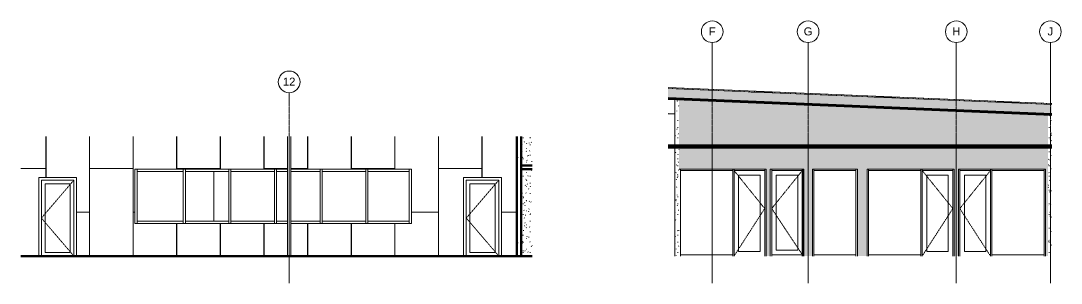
# Model space of a CAD drawing. Header units: inches. Extents: x -1667 to 6650, y -30 to 273.
# Drawn here: x -1667 to -516, y -30 to 260 of the extents above; entities that cross this region are included whole.
import ezdxf

# ---------------------------------------------------------------- set-up
doc = ezdxf.new("R2010")
doc.units = ezdxf.units.IN
doc.header["$MEASUREMENT"] = 0
for name, pattern in [('Dash 1_16_', [0.12499999999999999, 0.06249999999999999, -0.06249999999999999]), ('Grid Line 1_2_', [0.8749999999999999, 0.4999999999999999, -0.125, 0.125, -0.125]), ('Hidden 1_8_', [0.1875, 0.125, -0.06249999999999999])]:
    doc.linetypes.add(name, pattern=pattern)
for name, color, linetype, lineweight in [('A-CLNG', 13, 'Continuous', 18), ('A-CLNG-PATT', 13, 'Continuous', 60), ('A-DOOR', 31, 'Continuous', 18), ('A-DOOR-FRAM', 31, 'Continuous', 9), ('A-DOOR-GLAZ', 31, 'Continuous', 9), ('A-GLAZ-CURT', 52, 'Continuous', 9), ('A-GLAZ-CWMG', 51, 'Continuous', 9), ('A-ROOF', 132, 'Continuous', 18), ('A-ROOF-PATT', 132, 'Continuous', 60), ('A-WALL', 113, 'Continuous', 18), ('A-WALL-PATT', 111, 'Continuous', 18), ('C-TOPO', 7, 'Continuous', 9), ('I-WALL', 2, 'Continuous', 18), ('L-SITE-WALL', 31, 'Continuous', 18), ('S-BEAM', 12, 'Continuous', 9), ('S-COLS', 52, 'Continuous', 9), ('S-GRID', 1, 'Continuous', 9), ('S-GRID-IDEN', 1, 'Continuous', 9)]:
    doc.layers.add(name, color=color, linetype=linetype, lineweight=lineweight)
doc.styles.add('Arial', font='arial.ttf', dxfattribs={"height": 8.85179640718562})
pattern_1 = [(0, (-2.028, 0), (15.36, 3.84), [0.634, -10.886, 0.634, -10.886, -61.44]), (0, (-2.028, 0), (15.36, 3.84), [-23.04, 0.634, -22.406, 0.634, -10.886, -26.88]), (0, (-2.028, 0), (15.36, 3.84), [-57.6, 0.634, -7.046, 0.634, -18.566]), (120, (3.732, 1.92), (-11.00553755053224, 11.38215020212898), [0.6339999999999999, -10.886, 0.6339999999999999, -10.886, -61.43999999999999]), (120, (3.732, 1.92), (-11.00553755053224, 11.38215020212898), [-23.04, 0.6339999999999999, -22.406, 0.6339999999999999, -10.886, -26.88]), (120, (3.732, 1.92), (-11.00553755053224, 11.38215020212898), [-57.59999999999999, 0.6339999999999999, -7.045999999999999, 0.6339999999999999, -18.566]), (240, (5.652, 9.6), (-4.354462449467752, -15.22215020212898), [0.634, -10.886, 0.634, -10.886, -61.44]), (240, (5.652, 9.6), (-4.354462449467752, -15.22215020212898), [-23.04, 0.634, -22.406, 0.634, -10.886, -26.88]), (240, (5.652, 9.6), (-4.354462449467752, -15.22215020212898), [-57.6, 0.634, -7.046, 0.634, -18.566])]
pattern_2 = [(0, (0, 0), (15.36, 3.84), [0.634, -10.886, 0.634, -10.886, -61.44]), (0, (0, 0), (15.36, 3.84), [-23.04, 0.634, -22.406, 0.634, -10.886, -26.88]), (0, (0, 0), (15.36, 3.84), [-57.6, 0.634, -7.046, 0.634, -18.566]), (120, (5.76, 1.92), (-11.00553755053224, 11.38215020212898), [0.6339999999999999, -10.886, 0.6339999999999999, -10.886, -61.43999999999999]), (120, (5.76, 1.92), (-11.00553755053224, 11.38215020212898), [-23.04, 0.6339999999999999, -22.406, 0.6339999999999999, -10.886, -26.88]), (120, (5.76, 1.92), (-11.00553755053224, 11.38215020212898), [-57.59999999999999, 0.6339999999999999, -7.045999999999999, 0.6339999999999999, -18.566]), (240, (7.68, 9.6), (-4.354462449467752, -15.22215020212898), [0.634, -10.886, 0.634, -10.886, -61.44]), (240, (7.68, 9.6), (-4.354462449467752, -15.22215020212898), [-23.04, 0.634, -22.406, 0.634, -10.886, -26.88]), (240, (7.68, 9.6), (-4.354462449467752, -15.22215020212898), [-57.6, 0.634, -7.046, 0.634, -18.566])]

# ---------------------------------------------------------------- blocks, each defined once
blk = doc.blocks.new('Single-Glass 1 - 36_ x 84_-598703-Sales Office - South Elevation')
at = {"layer": 'A-DOOR', "color": 7, "linetype": 'Dash 1_16_', "lineweight": 9}
for p, q in [((-1608.402708145771, 83.99999999999997), (-1644.402708145771, 41.99999999999999)), ((-1608.402708145771, -9.086413254584986e-16), (-1644.402708145771, 41.99999999999998))]:
    blk.add_line(p, q, dxfattribs=at)
at = {"layer": 'A-DOOR', "color": 7, "lineweight": 9}
for p, q in [((-1640.402708145771, 3.999999999999996), (-1640.402708145771, 79.99999999999997)), ((-1640.402708145771, 79.99999999999997), (-1612.402708145771, 79.99999999999997)), ((-1612.402708145771, 79.99999999999997), (-1612.402708145771, 3.999999999999996)), ((-1612.402708145771, 3.999999999999996), (-1640.402708145771, 3.999999999999996))]:
    blk.add_line(p, q, dxfattribs=at)
at = {"layer": 'A-DOOR-FRAM', "color": 7}
for p, q in [((-1605.402708145771, 86.99999999999996), (-1647.402708145771, 86.99999999999996)), ((-1647.402708145771, 86.99999999999996), (-1647.402708145771, 0)), ((-1644.402708145771, 83.99999999999997), (-1608.402708145771, 83.99999999999997)), ((-1644.402708145771, 0), (-1644.402708145771, 83.99999999999997)), ((-1608.402708145771, 83.99999999999997), (-1608.402708145771, 0)), ((-1605.402708145771, 0), (-1605.402708145771, 86.99999999999996))]:
    blk.add_line(p, q, dxfattribs=at)
at = {"layer": 'A-DOOR-GLAZ', "color": 7}
for p, q in [((-1640.402708145771, 79.99999999999997), (-1612.402708145771, 79.99999999999997)), ((-1640.402708145771, 79.99999999999997), (-1640.402708145771, 4.000000000000081)), ((-1612.402708145771, 79.99999999999997), (-1612.402708145771, 4.000000000000102)), ((-1640.402708145771, 4.000000000000081), (-1612.402708145771, 4.000000000000081))]:
    blk.add_line(p, q, dxfattribs=at)
blk = doc.blocks.new('Rectangular Mullion - 2_5_ x 5_ rectangular-551377-Sales Office - South Elevation')
at = {"layer": 'A-GLAZ-CWMG', "color": 7}
for p, q in [((-1538.436656818787, 93.49999999999999), (-1538.436656818787, 95.99999999999999)), ((-1487.652708145771, 93.49999999999999), (-1538.436656818787, 93.49999999999999)), ((-1487.652708145771, 95.99999999999999), (-1487.652708145771, 93.49999999999999))]:
    blk.add_line(p, q, dxfattribs=at)
blk = doc.blocks.new('Rectangular Mullion - 2_5_ x 5_ rectangular-552695-Sales Office - South Elevation')
at = {"layer": 'A-GLAZ-CWMG', "color": 7}
for p, q in [((-1283.152708145771, 35.99999999999999), (-1283.152708145771, 38.49999999999999)), ((-1283.152708145771, 38.49999999999999), (-1237.436656818787, 38.49999999999999)), ((-1237.436656818787, 38.49999999999999), (-1237.436656818787, 35.99999999999999))]:
    blk.add_line(p, q, dxfattribs=at)
blk = doc.blocks.new('Rectangular Mullion - 2_5_ x 5_ rectangular-552638-Sales Office - South Elevation')
at = {"layer": 'A-GLAZ-CWMG', "color": 7}
blk.add_line((-1538.436656818787, 95.99999999999999), (-1538.436656818787, 35.99999999999999), dxfattribs=at)
blk = doc.blocks.new('Rectangular Mullion - 2_5_ x 5_ rectangular-552639-Sales Office - South Elevation')
at = {"layer": 'A-GLAZ-CWMG', "color": 7}
blk.add_line((-1237.436656818787, 35.99999999999999), (-1237.436656818787, 95.99999999999999), dxfattribs=at)
blk = doc.blocks.new('System Panel - Glazed-552890-Sales Office - South Elevation')
at = {"layer": 'A-GLAZ-CURT', "color": 7}
blk.add_line((-1453.508085390216, 93.5), (-1453.508085390216, 38.49999999999999), dxfattribs=at)
blk = doc.blocks.new('System Panel - Glazed-552643-Sales Office - South Elevation')
at = {"layer": 'A-GLAZ-CURT', "color": 7}
blk.add_line((-1453.508085390216, 38.49999999999999), (-1453.508085390216, 93.49999999999999), dxfattribs=at)
blk = doc.blocks.new('Rectangular Mullion - 2_5_ x 5_ rectangular-552885-Sales Office - South Elevation')
at = {"layer": 'A-GLAZ-CWMG', "color": 7}
for p, q in [((-1333.652708145771, 93.49999999999999), (-1333.652708145771, 95.99999999999999)), ((-1285.652708145771, 93.49999999999999), (-1333.652708145771, 93.49999999999999)), ((-1285.652708145771, 95.99999999999999), (-1285.652708145771, 93.49999999999999))]:
    blk.add_line(p, q, dxfattribs=at)
blk = doc.blocks.new('Rectangular Mullion - 2_5_ x 5_ rectangular-V1-Sales Office - South Elevation')
at = {"layer": 'A-GLAZ-CWMG', "color": 7}
for p, q in [((-1384.152708145771, 93.49999999999999), (-1384.152708145771, 95.99999999999999)), ((-1372.311656818784, 93.49999999999999), (-1384.152708145771, 93.49999999999999)), ((-1336.152708145771, 93.49999999999999), (-1368.311656818784, 93.49999999999999)), ((-1336.152708145771, 95.99999999999999), (-1336.152708145771, 93.49999999999999))]:
    blk.add_line(p, q, dxfattribs=at)
blk = doc.blocks.new('Rectangular Mullion - 2_5_ x 5_ rectangular-552886-Sales Office - South Elevation')
at = {"layer": 'A-GLAZ-CWMG', "color": 7}
for p, q in [((-1437.152708145771, 93.49999999999999), (-1453.508085390216, 93.49999999999999)), ((-1437.152708145771, 95.99999999999999), (-1437.152708145771, 93.49999999999999))]:
    blk.add_line(p, q, dxfattribs=at)
blk = doc.blocks.new('Rectangular Mullion - 2_5_ x 5_ rectangular-552003-Sales Office - South Elevation')
at = {"layer": 'A-GLAZ-CWMG', "color": 7}
for p, q in [((-1485.152708145771, 93.49999999999999), (-1485.152708145771, 95.99999999999999)), ((-1453.508085390216, 93.49999999999999), (-1485.152708145771, 93.49999999999999))]:
    blk.add_line(p, q, dxfattribs=at)
blk = doc.blocks.new('Rectangular Mullion - 2_5_ x 5_ rectangular-552887-Sales Office - South Elevation')
at = {"layer": 'A-GLAZ-CWMG', "color": 7}
for p, q in [((-1384.152708145771, 35.99999999999999), (-1384.152708145771, 38.49999999999999)), ((-1384.152708145771, 38.49999999999999), (-1372.311656818784, 38.49999999999999)), ((-1368.311656818784, 38.49999999999999), (-1336.152708145771, 38.49999999999999)), ((-1336.152708145771, 38.49999999999999), (-1336.152708145771, 35.99999999999999))]:
    blk.add_line(p, q, dxfattribs=at)
blk = doc.blocks.new('Rectangular Mullion - 2_5_ x 5_ rectangular-V2-Sales Office - South Elevation')
at = {"layer": 'A-GLAZ-CWMG', "color": 7}
for p, q in [((-1434.652708145771, 35.99999999999999), (-1434.652708145771, 38.49999999999999)), ((-1434.652708145771, 38.49999999999999), (-1386.652708145771, 38.49999999999999)), ((-1386.652708145771, 38.49999999999999), (-1386.652708145771, 35.99999999999999))]:
    blk.add_line(p, q, dxfattribs=at)
blk = doc.blocks.new('Rectangular Mullion - 2_5_ x 5_ rectangular-552888-Sales Office - South Elevation')
at = {"layer": 'A-GLAZ-CWMG', "color": 7}
for p, q in [((-1453.508085390216, 38.49999999999999), (-1437.152708145771, 38.49999999999999)), ((-1437.152708145771, 38.49999999999999), (-1437.152708145771, 35.99999999999999))]:
    blk.add_line(p, q, dxfattribs=at)
blk = doc.blocks.new('Rectangular Mullion - 2_5_ x 5_ rectangular-551479-Sales Office - South Elevation')
at = {"layer": 'A-GLAZ-CWMG', "color": 7}
for p, q in [((-1485.152708145771, 35.99999999999999), (-1485.152708145771, 38.49999999999999)), ((-1485.152708145771, 38.49999999999999), (-1453.508085390216, 38.49999999999999))]:
    blk.add_line(p, q, dxfattribs=at)
blk = doc.blocks.new('Rectangular Mullion - 2_5_ x 5_ rectangular-551380-Sales Office - South Elevation')
at = {"layer": 'A-GLAZ-CWMG', "color": 7}
for p, q in [((-1538.436656818787, 35.99999999999999), (-1538.436656818787, 38.49999999999999)), ((-1538.436656818787, 38.49999999999999), (-1487.652708145771, 38.49999999999999)), ((-1487.652708145771, 38.49999999999999), (-1487.652708145771, 35.99999999999999))]:
    blk.add_line(p, q, dxfattribs=at)
blk = doc.blocks.new('Rectangular Mullion - 2_5_ x 5_ rectangular-552636-Sales Office - South Elevation')
at = {"layer": 'A-GLAZ-CWMG', "color": 7}
for p, q in [((-1336.152708145771, 95.99999999999999), (-1336.152708145771, 35.99999999999999)), ((-1333.652708145771, 95.99999999999999), (-1333.652708145771, 35.99999999999999))]:
    blk.add_line(p, q, dxfattribs=at)
blk = doc.blocks.new('Rectangular Mullion - 2_5_ x 5_ rectangular-552698-Sales Office - South Elevation')
at = {"layer": 'A-GLAZ-CWMG', "color": 7}
for p, q in [((-1283.152708145771, 93.49999999999999), (-1283.152708145771, 95.99999999999999)), ((-1237.436656818787, 93.49999999999999), (-1283.152708145771, 93.49999999999999)), ((-1237.436656818787, 95.99999999999999), (-1237.436656818787, 93.49999999999999))]:
    blk.add_line(p, q, dxfattribs=at)
blk = doc.blocks.new('W-Wide Flange-Column - W10X15-649685-Sales Office - South Elevation')
at = {"layer": 'S-COLS', "color": 7, "linetype": 'Hidden 1_8_'}
for p, q in [((-1370.467906818784, 132.1705697128815), (-1370.467906818784, -2.1316282072803e-14)), ((-1370.155406818784, -1.998401444325281e-14), (-1370.155406818784, 132.1705697128815))]:
    blk.add_line(p, q, dxfattribs=at)
blk = doc.blocks.new('Grid - Grid Head - Circle-50561-Sales Office - South Elevation')
at = {"layer": 'S-GRID-IDEN', "color": 7}
blk.add_circle((-1370.311656818783, 192.5041396597001), 12, dxfattribs=at)
blk = doc.blocks.new('Open Source Metal Building_Exterior_rvt-1-Sales Office - South Elevation')
at = {"layer": 'A-WALL-PATT', "lineweight": 9}
h = blk.add_hatch(dxfattribs=at)
h.set_pattern_fill('FP_3', style=0, pattern_type=2)
h.set_pattern_definition([(0, (2268.813, 0.25), (-193, 193), [48, -145]), (90, (2268.813, 0.25), (-193, 1.181784161177196e-14), [96.25, -96.75]), (180, (2316.813, 96.5), (-193, 193), [48, -145]), (90, (2316.813, 0.25), (-193, 1.181784161177196e-14), [96.25, -96.75]), (180, (2316.813, 96.75), (-193, 193), [48, -145]), (90, (2316.813, 96.75), (-193, 1.181784161177196e-14), [96.25, -96.75]), (0, (2268.813, 193), (-193, 193), [48, -145]), (90, (2268.813, 96.75), (-193, 1.181784161177196e-14), [96.25, -96.75]), (0, (2317.063, 48.25), (-193, 193), [48, -145]), (90, (2317.063, 0), (-193, 1.181784161177196e-14), [48.25, -144.75]), (90, (2365.063, 0), (-193, 1.181784161177196e-14), [48.25, -144.75]), (0, (2317.063, 144.75), (-193, 193), [48, -145]), (90, (2317.063, 48.5), (-193, 1.181784161177196e-14), [96.25, -96.75]), (180, (2365.063, 48.5), (-193, 193), [48, -145]), (90, (2365.063, 48.5), (-193, 1.181784161177196e-14), [96.25, -96.75]), (90, (2317.063, 145), (-193, 1.181784161177196e-14), [48, -145]), (180, (2365.063, 145), (-193, 193), [48, -145]), (90, (2365.063, 145), (-193, 1.181784161177196e-14), [48, -145]), (0, (2365.313, 0.25), (-193, 193), [48, -145]), (90, (2365.313, 0.25), (-193, 1.181784161177196e-14), [96.25, -96.75]), (180, (2413.313, 96.5), (-193, 193), [48, -145]), (90, (2413.313, 0.25), (-193, 1.181784161177196e-14), [96.25, -96.75]), (180, (2413.313, 96.75), (-193, 193), [48, -145]), (90, (2413.313, 96.75), (-193, 1.181784161177196e-14), [96.25, -96.75]), (180, (2413.313, 193), (-193, 193), [48, -145]), (90, (2365.313, 96.75), (-193, 1.181784161177196e-14), [96.25, -96.75]), (0, (2413.563, 48.25), (-193, 193), [48, -145]), (90, (2413.563, 0), (-193, 1.181784161177196e-14), [48.25, -144.75]), (90, (2461.563, 0), (-193, 1.181784161177196e-14), [48.25, -144.75]), (0, (2413.563, 144.75), (-193, 193), [48, -145]), (90, (2413.563, 48.5), (-193, 1.181784161177196e-14), [96.25, -96.75]), (180, (2461.563, 48.5), (-193, 193), [48, -145]), (90, (2461.563, 48.5), (-193, 1.181784161177196e-14), [96.25, -96.75]), (90, (2413.563, 145), (-193, 1.181784161177196e-14), [48, -145]), (180, (2461.563, 145), (-193, 193), [48, -145]), (90, (2461.563, 145), (-193, 1.181784161177196e-14), [48, -145])])
h.paths.add_polyline_path([(-1368.311656818785, 0), (-1177.402708145772, 0), (-1177.402708145772, 87.00000000000007), (-1135.402708145772, 87.00000000000007), (-1135.402708145772, 0), (-1118.359509573648, 0), (-1118.359509573648, 132.1705697128816), (-1368.311656818785, 132.1705697128816), (-1368.311656818785, 96.00000000000007), (-1234.936656818788, 96.00000000000007), (-1234.936656818788, 36.00000000000008), (-1368.311656818785, 36.00000000000008), (-1368.311656818785, 19.04522671774651)], flags=0)
h.paths.add_polyline_path([(-1667.164607373082, 0), (-1647.402708145772, 0), (-1647.402708145772, 87.00000000000007), (-1605.402708145773, 87.00000000000007), (-1605.402708145773, 0), (-1372.311656818785, 0), (-1372.311656818785, 36.00000000000008), (-1540.936656818788, 36.00000000000008), (-1540.936656818788, 96.00000000000007), (-1372.311656818785, 96.00000000000007), (-1372.311656818785, 132.1705697128816), (-1667.164607373082, 132.1705697128816), (-1667.164607373082, 83.291631366862)], flags=0)
at = {"layer": 'C-TOPO', "color": 10, "lineweight": 80}
for p, q in [((-1667.16460737308, 0), (-1118.359509573646, 0)), ((-1113.609509573647, 0), (-1101.50060737308, 0))]:
    blk.add_line(p, q, dxfattribs=at)
at = {"layer": 'C-TOPO'}
for p, q in [((-1667.164607373082, 0), (-1118.359509573648, 0)), ((-1113.609509573648, 0), (-1101.500607373081, 0))]:
    blk.add_line(p, q, dxfattribs=at)
at = {"layer": 'L-SITE-WALL', "color": 250}
for p, q in [((-1540.936656818787, 35.99999999999999), (-1540.936656818787, 95.99999999999999)), ((-1540.936656818787, 95.99999999999999), (-1372.311656818784, 95.99999999999999)), ((-1368.311656818784, 95.99999999999999), (-1234.936656818787, 95.99999999999999)), ((-1234.936656818787, 95.99999999999999), (-1234.936656818787, 35.99999999999999)), ((-1372.311656818784, 35.99999999999999), (-1540.936656818787, 35.99999999999999)), ((-1234.936656818787, 35.99999999999999), (-1368.311656818784, 35.99999999999999))]:
    blk.add_line(p, q, dxfattribs=at)
at = {"layer": 'S-COLS', "color": 7}
for p, q in [((-1372.311656818784, 132.1705697128815), (-1372.311656818784, -2.1316282072803e-14)), ((-1368.311656818784, 132.1705697128815), (-1368.311656818784, -2.1316282072803e-14))]:
    blk.add_line(p, q, dxfattribs=at)
at = {"lineweight": 9}
for name, p in [('W-Wide Flange-Column - W10X15-649685-Sales Office - South Elevation', (0, 0)), ('Rectangular Mullion - 2_5_ x 5_ rectangular-551377-Sales Office - South Elevation', (0, 0)), ('Rectangular Mullion - 2_5_ x 5_ rectangular-552638-Sales Office - South Elevation', (0, 0)), ('Rectangular Mullion - 2_5_ x 5_ rectangular-552636-Sales Office - South Elevation', (-151.5, 0)), ('Rectangular Mullion - 2_5_ x 5_ rectangular-552003-Sales Office - South Elevation', (0, 0)), ('Rectangular Mullion - 2_5_ x 5_ rectangular-552886-Sales Office - South Elevation', (0, 0)), ('System Panel - Glazed-552890-Sales Office - South Elevation', (0, 0)), ('System Panel - Glazed-552643-Sales Office - South Elevation', (0, 0)), ('Rectangular Mullion - 2_5_ x 5_ rectangular-552636-Sales Office - South Elevation', (-101.0000000000001, 0)), ('Rectangular Mullion - 2_5_ x 5_ rectangular-552885-Sales Office - South Elevation', (-101, 0)), ('Rectangular Mullion - 2_5_ x 5_ rectangular-552636-Sales Office - South Elevation', (-50.50000000000018, 0)), ('Rectangular Mullion - 2_5_ x 5_ rectangular-V1-Sales Office - South Elevation', (0, 0)), ('Rectangular Mullion - 2_5_ x 5_ rectangular-552636-Sales Office - South Elevation', (0, 0)), ('Rectangular Mullion - 2_5_ x 5_ rectangular-552885-Sales Office - South Elevation', (0, 0)), ('Rectangular Mullion - 2_5_ x 5_ rectangular-552636-Sales Office - South Elevation', (50.49999999999986, 0)), ('Rectangular Mullion - 2_5_ x 5_ rectangular-552698-Sales Office - South Elevation', (0, 0)), ('Rectangular Mullion - 2_5_ x 5_ rectangular-552639-Sales Office - South Elevation', (0, 0)), ('Single-Glass 1 - 36_ x 84_-598703-Sales Office - South Elevation', (0, 0)), ('Single-Glass 1 - 36_ x 84_-598703-Sales Office - South Elevation', (470.0000000000004, 0)), ('Rectangular Mullion - 2_5_ x 5_ rectangular-551380-Sales Office - South Elevation', (0, 0)), ('Rectangular Mullion - 2_5_ x 5_ rectangular-551479-Sales Office - South Elevation', (0, 0)), ('Rectangular Mullion - 2_5_ x 5_ rectangular-552888-Sales Office - South Elevation', (0, 0)), ('Rectangular Mullion - 2_5_ x 5_ rectangular-V2-Sales Office - South Elevation', (0, 0)), ('Rectangular Mullion - 2_5_ x 5_ rectangular-552887-Sales Office - South Elevation', (0, 0)), ('Rectangular Mullion - 2_5_ x 5_ rectangular-V2-Sales Office - South Elevation', (101, 0)), ('Rectangular Mullion - 2_5_ x 5_ rectangular-552695-Sales Office - South Elevation', (0, 0))]:
    blk.add_blockref(name, p, dxfattribs=at)
at = {"layer": 'S-GRID-IDEN', "insert": (-1370.3139636443, 197.2225738871665), "char_height": 8.85179640718562, "width": 16.41599999999999, "attachment_point": 2, "line_spacing_factor": 0.9385317878468564, "style": 'Arial', "bg_fill": 3, "box_fill_scale": 1.25, "bg_fill_color": 0, "bg_fill_transparency": 0}
blk.add_mtext('12', dxfattribs=at)
at = {"layer": 'S-GRID', "linetype": 'Grid Line 1_2_'}
blk.add_line((-1370.311656818784, -30), (-1370.311656818784, 180.5041396597003), dxfattribs=at)
at = {"color": 130, "lineweight": 5}
blk.add_blockref('Grid - Grid Head - Circle-50561-Sales Office - South Elevation', (0, 0), dxfattribs=at)
blk = doc.blocks.new('W-Wide Flange - W18X50-651168-SALES OFFICE - EAST ELEVATION')
at = {"layer": 'S-BEAM', "color": 7}
for p, q in [((855.6227074295521, 157.6902939206269), (862.9609006297112, 157.3845358706203)), ((855.6227074295522, 157.1197993435273), (862.9609006297112, 156.8140412935207))]:
    blk.add_line(p, q, dxfattribs=at)
blk = doc.blocks.new('Grid - Grid Head - Circle-50561-SALES OFFICE - EAST ELEVATION')
at = {"layer": 'S-GRID-IDEN', "color": 7}
blk.add_circle((1010.460900629713, 248.0212629904712), 12, dxfattribs=at)
blk = doc.blocks.new('Open Source Metal Building_Exterior_rvt-2-SALES OFFICE - EAST ELEVATION')
at = {"layer": 'A-ROOF-PATT', "lineweight": 9}
h = blk.add_hatch(dxfattribs=at)
h.set_pattern_fill('FP_5', style=0, pattern_type=2)
h.set_pattern_definition([(0, (0, 0), (0, 5.666), []), (90, (0, 0), (-5.666, 3.469424381984452e-16), [])])
h.paths.add_polyline_path([(1279.942894929554, 167.4640865464443), (1279.942894929554, 168.4649542255664), (855.6227074295531, 186.1449620380664), (855.6227074295531, 185.1440943589444), (1226.911551179553, 169.673725869361)], flags=0)
h = blk.add_hatch(dxfattribs=at)
h.set_pattern_fill('FP_6', color=8, style=0, pattern_type=2)
h.set_pattern_definition([(161.57, (0.24, 0.24), (-1.920451243170269, 0.0001503521435954891), [0, -13.661, 1.517, 0]), (18.43, (-0.24, 0.24), (-1.920451243170269, -0.0001503521435952671), [0, -13.661, 1.517, 0]), (108.43, (0.24, 0.24), (0.9599690737280706, -4.800736649461796), [4.552999999999999, -10.625]), (71.57, (-0.24, 0.24), (0.9599690737280713, 4.800736649461796), [4.553, -10.625])])
h.paths.add_polyline_path([(1279.942894929554, 157.4554097552242), (1279.942894929554, 167.4640865464443), (855.6227074295531, 185.1440943589444), (855.6227074295531, 175.1354175677241), (1226.911551179553, 159.6650490781408)], flags=0)
at = {"layer": 'A-ROOF', "color": 250}
for p, q in [((855.6215390022523, 185.144143043415), (1279.943780200063, 167.4640496601729)), ((855.6220063722959, 186.1449912487852), (1279.943426092523, 168.4649320937758)), ((855.6227074295522, 175.1354175677239), (1279.942894929552, 157.4554097552239))]:
    blk.add_line(p, q, dxfattribs=at)
at = {"layer": 'A-ROOF', "color": 50, "lineweight": 60}
blk.add_line((855.6227074295522, 173.6341160490409), (1279.942894929552, 155.9541082365409), dxfattribs=at)
at = {"lineweight": 9}
blk.add_blockref('W-Wide Flange - W18X50-651168-SALES OFFICE - EAST ELEVATION', (0, 0), dxfattribs=at)
at = {"layer": 'S-GRID-IDEN', "char_height": 8.85179640718562, "attachment_point": 2, "line_spacing_factor": 0.9385317878468564, "style": 'Arial', "bg_fill": 3, "box_fill_scale": 1.25, "bg_fill_color": 0, "bg_fill_transparency": 0}
for s, insert, width in [('F', (904.4585938041962, 252.7396972179376), 8.963999999999993), ('G', (1010.458593804196, 252.7396972179376), 11.44799999999999), ('H', (1174.458593804196, 252.7396972179376), 10.58399999999999), ('J', (1278.458593804196, 252.7396972179376), 7.343999999999993)]:
    blk.add_mtext(s, dxfattribs=dict(at, insert=insert, width=width))
at = {"layer": 'S-GRID', "linetype": 'Grid Line 1_2_'}
for p, q in [((904.460900629714, -30), (904.460900629714, 236.0212629904713)), ((1010.460900629714, -30), (1010.460900629714, 236.0212629904713)), ((1174.460900629714, -30), (1174.460900629714, 236.0212629904713)), ((1278.460900629714, -30), (1278.460900629714, 236.0212629904713))]:
    blk.add_line(p, q, dxfattribs=at)
at = {"color": 130, "lineweight": 5}
for p in [(-106.0000000000001, 0), (0, 0), (163.9999999999993, 0), (267.9999999999997, 0)]:
    blk.add_blockref('Grid - Grid Head - Circle-50561-SALES OFFICE - EAST ELEVATION', p, dxfattribs=at)
blk = doc.blocks.new('Rectangular Mullion - 2_5_ x 5_ rectangular-700963-SALES OFFICE - EAST ELEVATION')
at = {"layer": 'A-GLAZ-CWMG'}
for p, q in [((869.2109006297111, 0), (869.2109006297111, 1.5)), ((927.0859006297109, 1.5), (869.2109006297111, 1.5)), ((927.0859006297109, 1.5), (927.0859006297109, 1.824804407080105e-05))]:
    blk.add_line(p, q, dxfattribs=at)
blk = doc.blocks.new('Rectangular Mullion - 2_5_ x 5_ rectangular-547427-SALES OFFICE - EAST ELEVATION')
at = {"layer": 'A-GLAZ-CWMG'}
blk.add_line((869.2109006297111, 0), (869.2109006297111, 95.99999999999999), dxfattribs=at)
blk = doc.blocks.new('Door_Single_Storefront - one-700969-SALES OFFICE - EAST ELEVATION')
at = {"layer": 'A-DOOR', "linetype": 'Dash 1_16_', "lineweight": 9}
for p, q in [((928.5859006297106, 94.49999999999999), (962.4609006297109, 52.50000000000008)), ((962.4609006297109, 52.50000000000008), (928.5859124040438, 1.824804406780344e-05))]:
    blk.add_line(p, q, dxfattribs=at)
at = {"layer": 'A-DOOR'}
for p, q in [((933.5859006297107, 5.000000000000141), (933.5859006297107, 89.50000000000001)), ((933.5859006297107, 89.50000000000001), (957.4609006297109, 89.5)), ((957.4609006297109, 89.5), (957.4609006297109, 5.000000000000131)), ((957.4609006297109, 5.000000000000131), (933.5859006297107, 5.000000000000141))]:
    blk.add_line(p, q, dxfattribs=at)
blk = doc.blocks.new('Rectangular Mullion - 2_5_ x 5_ rectangular-700964-SALES OFFICE - EAST ELEVATION')
at = {"layer": 'A-GLAZ-CWMG'}
for p, q in [((869.210900629711, 94.49999999999999), (869.210900629711, 95.99999999999999)), ((869.210900629711, 94.49999999999999), (927.0859006297106, 94.49999999999999)), ((927.0859006297106, 95.99999999999999), (927.0859006297106, 94.49999999999999))]:
    blk.add_line(p, q, dxfattribs=at)
blk = doc.blocks.new('Rectangular Mullion - 2_5_ x 5_ rectangular-547424-SALES OFFICE - EAST ELEVATION')
at = {"layer": 'A-GLAZ-CWMG'}
for p, q in [((927.0859006297106, 95.99999999999999), (927.0859006297106, 1.824804406780344e-05)), ((928.5859006297106, 1.824804407078774e-05), (928.5859006297106, 95.99999999999999))]:
    blk.add_line(p, q, dxfattribs=at)
blk = doc.blocks.new('Rectangular Mullion - 2_5_ x 5_ rectangular-547429-SALES OFFICE - EAST ELEVATION')
at = {"layer": 'A-GLAZ-CWMG'}
blk.add_line((962.4609006297109, 95.99999999999999), (962.4609006297109, 1.824804406780344e-05), dxfattribs=at)
blk = doc.blocks.new('Rectangular Mullion - 2_5_ x 5_ rectangular-700965-SALES OFFICE - EAST ELEVATION')
at = {"layer": 'A-GLAZ-CWMG'}
for p, q in [((928.5859006297109, 94.49999999999999), (928.5859006297109, 95.99999999999999)), ((928.5859006297109, 94.49999999999999), (962.4609006297109, 94.49999999999999)), ((962.4609006297109, 95.99999999999999), (962.4609006297109, 94.49999999999999))]:
    blk.add_line(p, q, dxfattribs=at)
blk = doc.blocks.new('Rectangular Mullion - 2_5_ x 5_ rectangular-704502-SALES OFFICE - EAST ELEVATION')
at = {"layer": 'A-GLAZ-CWMG'}
for p, q in [((1016.826135004709, 1.824804407078728e-05), (1016.826135004709, 1.5)), ((1016.826135004709, 1.5), (1063.460900629711, 1.5)), ((1063.460900629711, 1.5), (1063.460900629711, 1.824804407080105e-05))]:
    blk.add_line(p, q, dxfattribs=at)
blk = doc.blocks.new('Rectangular Mullion - 2_5_ x 5_ rectangular-546109-SALES OFFICE - EAST ELEVATION')
at = {"layer": 'A-GLAZ-CWMG'}
blk.add_line((1063.460900629711, 1.824804406780344e-05), (1063.460900629711, 95.99999999999999), dxfattribs=at)
blk = doc.blocks.new('Door_Single_Storefront - one-704431-SALES OFFICE - EAST ELEVATION')
at = {"layer": 'A-DOOR', "linetype": 'Dash 1_16_', "lineweight": 9}
for p, q in [((1004.085900629711, 94.49999999999999), (970.2109006297106, 52.50000000000008)), ((970.2109006297106, 52.50000000000008), (1004.085900629711, 1.499999999999915))]:
    blk.add_line(p, q, dxfattribs=at)
at = {"layer": 'A-DOOR'}
for p, q in [((975.2109006297107, 6.500000000000131), (975.2109006297107, 89.5)), ((975.2109006297107, 89.5), (999.0859006297109, 89.50000000000001)), ((999.0859006297109, 89.50000000000001), (999.0859006297109, 6.500000000000141)), ((999.0859006297109, 6.500000000000141), (975.2109006297107, 6.500000000000131))]:
    blk.add_line(p, q, dxfattribs=at)
blk = doc.blocks.new('Rectangular Mullion - 2_5_ x 5_ rectangular-546107-SALES OFFICE - EAST ELEVATION')
at = {"layer": 'A-GLAZ-CWMG'}
for p, q in [((1004.085900629711, 95.99999999999999), (1004.085900629711, 1.824804406780344e-05)), ((1005.585900629711, 95.99999999999999), (1005.585900629711, 1.824804406780344e-05))]:
    blk.add_line(p, q, dxfattribs=at)
blk = doc.blocks.new('Rectangular Mullion - 2_5_ x 5_ rectangular-704432-SALES OFFICE - EAST ELEVATION')
at = {"layer": 'A-GLAZ-CWMG'}
blk.add_line((970.2109006297109, 95.99999999999999), (970.2109006297109, 1.824804406780344e-05), dxfattribs=at)
blk = doc.blocks.new('Rectangular Mullion - 2_5_ x 5_ rectangular-700937-SALES OFFICE - EAST ELEVATION')
at = {"layer": 'A-GLAZ-CWMG'}
for p, q in [((970.2109006297109, 94.49999999999999), (970.2109006297109, 95.99999999999999)), ((1004.085900629711, 94.49999999999999), (970.2109006297109, 94.49999999999999)), ((1004.085900629711, 95.99999999999999), (1004.085900629711, 94.49999999999999))]:
    blk.add_line(p, q, dxfattribs=at)
blk = doc.blocks.new('Rectangular Mullion - 2_5_ x 5_ rectangular-V3-SALES OFFICE - EAST ELEVATION')
at = {"layer": 'A-GLAZ-CWMG'}
for p, q in [((1077.335900629714, 1.824804407078728e-05), (1077.335900629714, 1.5)), ((1135.210900629714, 1.5), (1077.335900629714, 1.5)), ((1135.210900629714, 1.5), (1135.210900629714, 1.824804407080105e-05))]:
    blk.add_line(p, q, dxfattribs=at)
blk = doc.blocks.new('Rectangular Mullion - 2_5_ x 5_ rectangular-V4-SALES OFFICE - EAST ELEVATION')
at = {"layer": 'A-GLAZ-CWMG'}
blk.add_line((1077.335900629714, 1.824804406780344e-05), (1077.335900629714, 95.99999999999999), dxfattribs=at)
blk = doc.blocks.new('Rectangular Mullion - 2_5_ x 5_ rectangular-700935-SALES OFFICE - EAST ELEVATION')
at = {"layer": 'A-GLAZ-CWMG'}
for p, q in [((1213.710900629714, 1.824804407078728e-05), (1213.710900629714, 1.5)), ((1213.710900629714, 1.5), (1271.585900629714, 1.5)), ((1271.585900629714, 1.5), (1271.585900629714, 1.824804407080105e-05))]:
    blk.add_line(p, q, dxfattribs=at)
blk = doc.blocks.new('Door_Single_Storefront - one-700971-SALES OFFICE - EAST ELEVATION')
at = {"layer": 'A-DOOR', "linetype": 'Dash 1_16_', "lineweight": 9}
for p, q in [((1212.210900629714, 94.49999999999999), (1178.335900629714, 52.50000000000008)), ((1178.335900629714, 52.50000000000008), (1212.210888855381, 1.824804406780344e-05))]:
    blk.add_line(p, q, dxfattribs=at)
at = {"layer": 'A-DOOR'}
for p, q in [((1183.335900629714, 5.000000000000131), (1183.335900629714, 89.5)), ((1183.335900629714, 89.5), (1207.210900629714, 89.50000000000001)), ((1207.210900629714, 89.50000000000001), (1207.210900629714, 5.000000000000141)), ((1207.210900629714, 5.000000000000141), (1183.335900629714, 5.000000000000131))]:
    blk.add_line(p, q, dxfattribs=at)
blk = doc.blocks.new('Rectangular Mullion - 2_5_ x 5_ rectangular-700936-SALES OFFICE - EAST ELEVATION')
at = {"layer": 'A-GLAZ-CWMG'}
for p, q in [((1213.710900629714, 94.49999999999999), (1213.710900629714, 95.99999999999999)), ((1271.585900629714, 94.49999999999999), (1213.710900629714, 94.49999999999999)), ((1271.585900629714, 95.99999999999999), (1271.585900629714, 94.49999999999999))]:
    blk.add_line(p, q, dxfattribs=at)
blk = doc.blocks.new('Rectangular Mullion - 2_5_ x 5_ rectangular-546165-SALES OFFICE - EAST ELEVATION')
at = {"layer": 'A-GLAZ-CWMG'}
blk.add_line((1178.335900629714, 95.99999999999999), (1178.335900629714, 1.824804406780344e-05), dxfattribs=at)
blk = doc.blocks.new('Rectangular Mullion - 2_5_ x 5_ rectangular-704503-SALES OFFICE - EAST ELEVATION')
at = {"layer": 'A-GLAZ-CWMG'}
for p, q in [((1016.826135004709, 94.49999999999999), (1016.826135004709, 95.99999999999999)), ((1063.460900629711, 94.49999999999999), (1016.826135004709, 94.49999999999999)), ((1063.460900629711, 95.99999999999999), (1063.460900629711, 94.49999999999999))]:
    blk.add_line(p, q, dxfattribs=at)
blk = doc.blocks.new('Rectangular Mullion - 2_5_ x 5_ rectangular-704430-SALES OFFICE - EAST ELEVATION')
at = {"layer": 'A-GLAZ-CWMG'}
for p, q in [((970.2109006297109, 1.824804407078728e-05), (970.2109006297109, 1.5)), ((970.2109006297109, 1.5), (1004.085900629711, 1.5)), ((1004.085900629711, 1.5), (1004.085900629711, 1.824804407080105e-05))]:
    blk.add_line(p, q, dxfattribs=at)

msp = doc.modelspace()

# ---------------------------------------------------------------- hatches: boundary and pattern name
at = {"layer": 'A-CLNG-PATT', "lineweight": 9}
h = msp.add_hatch(dxfattribs=at)
h.set_pattern_fill('FP_2', color=256, style=0, pattern_type=2)
h.set_pattern_definition(pattern_1)
h.paths.add_polyline_path([(-1101.500607373081, 96.00000000000007), (-1101.500607373081, 96.6250000000001), (-1113.609509573648, 96.6250000000001), (-1113.609509573648, 96.00000000000007)], flags=0)
at = {"layer": 'A-WALL-PATT', "lineweight": 9}
h = msp.add_hatch(dxfattribs=at)
h.set_pattern_fill('FP_4', color=256, style=0, pattern_type=2)
h.set_pattern_definition(pattern_2)
h.paths.add_polyline_path([(-939.0511101589615, 1.82480440571453e-05), (-939.0511101589615, 120.0000000000001), (-943.8011101589615, 120.0000000000001), (-943.8011101589615, 1.82480440571453e-05)], flags=0)
h.paths.add_polyline_path([(-943.8011101589615, 122.2500000000001), (-939.0511101589615, 122.2500000000001), (-939.0511101589615, 173.0000000000619), (-943.8011101589615, 173.1979166667285), (-943.8011101589615, 141.6174182414123)], flags=0)
h = msp.add_hatch(dxfattribs=at)
h.set_pattern_fill('FP_4', color=256, style=0, pattern_type=2)
h.set_pattern_definition(pattern_2)
h.paths.add_polyline_path([(-533.6761101589586, 1.82480440571453e-05), (-530.8011107054529, 1.82480440571453e-05), (-530.801110158962, 120.0000000000001), (-939.0511101589615, 120.0000000000001), (-939.0511101589615, 96.00000000000007), (-842.8011101589617, 96.00000000000007), (-842.8011101589617, 1.82480440571453e-05), (-838.0511110618598, 1.82480440571453e-05), (-838.0511101589618, 96.00000000000007), (-801.0511101589618, 96.00000000000007), (-801.0511101589618, 1.82480440571453e-05), (-791.4358776116637, 1.82480440571453e-05), (-791.4358757839634, 96.00000000000007), (-741.8011101589618, 96.00000000000007), (-741.8011080918006, 1.82480440571453e-05), (-730.9261101589586, 1.82480440571453e-05), (-730.9261101589586, 96.00000000000007), (-634.6761101589586, 96.00000000000007), (-634.6761092560607, 1.82480440571453e-05), (-629.9261101589586, 1.82480440571453e-05), (-629.9261101589586, 96.00000000000007), (-533.6761101589586, 96.00000000000007), (-533.6761101589586, 93.83104949804422)], flags=0)
h.paths.add_polyline_path([(-532.4180792508178, 122.2500000000001), (-530.801110158962, 122.2500000000001), (-530.801110158962, 155.9895833333952), (-939.0511101589615, 173.0000000000619), (-939.0511101589615, 122.2500000000001), (-579.85045960912, 122.2500000000001)], flags=0)
h = msp.add_hatch(dxfattribs=at)
h.set_pattern_fill('FP_4', color=256, style=0, pattern_type=2)
h.set_pattern_definition(pattern_2)
h.paths.add_polyline_path([(-526.8191158591198, 1.82480440571453e-05), (-526.8191158591198, 120.0000000000001), (-530.801110158962, 120.0000000000001), (-530.801110158962, 1.82480440571453e-05)], flags=0)
h.paths.add_polyline_path([(-526.8191158591198, 122.2500000000001), (-526.8191158591198, 155.8236669042352), (-530.801110158962, 155.9895833333952), (-530.801110158962, 122.2500000000001)], flags=0)
h = msp.add_hatch(dxfattribs=at)
h.set_pattern_fill('FP_2', color=256, style=0, pattern_type=2)
h.set_pattern_definition(pattern_1)
h.paths.add_polyline_path([(-1117.734509573648, 0), (-1117.734509573648, 132.1705697128816), (-1118.359509573648, 132.1705697128816), (-1118.359509573648, 0)], flags=0)
h = msp.add_hatch(dxfattribs=at)
h.set_pattern_fill('FP_2', color=256, style=0, pattern_type=2)
h.set_pattern_definition(pattern_1)
h.paths.add_polyline_path([(-1113.609509573648, 0), (-1113.609509573648, 132.1705697128816), (-1114.234509573648, 132.1705697128816), (-1114.234509573648, 0)], flags=0)
h = msp.add_hatch(dxfattribs=at)
h.set_pattern_fill('FP_1', color=256, style=0, pattern_type=2)
h.set_pattern_definition(pattern_1)
h.paths.add_polyline_path([(-1101.500607373081, 0), (-1101.500607373081, 96.00000000000007), (-1113.609509573648, 96.00000000000007), (-1113.609509573648, 0)], flags=0)
h.paths.add_polyline_path([(-1101.500607373081, 100.2500000000001), (-1101.500607373081, 132.1705697128816), (-1113.609509573648, 132.1705697128816), (-1113.609509573648, 100.2500000000001)], flags=0)

# ---------------------------------------------------------------- linework, layer by layer
at = {"layer": 'A-CLNG', "lineweight": 60}
for p, q in [((-526.819115859121, 122.25), (-951.1393033591211, 122.25)), ((-951.1393033591213, 120), (-526.819115859121, 120)), ((-1101.50060737308, 100.25), (-1113.609509573647, 100.25)), ((-1113.609509573647, 95.99999999999999), (-1101.50060737308, 95.99999999999999))]:
    msp.add_line(p, q, dxfattribs=at)
at = {"layer": 'A-CLNG'}
for p, q in [((-526.819115859121, 120.625), (-951.1393033591211, 120.625)), ((-1101.50060737308, 96.62499999999999), (-1113.609509573647, 96.62499999999999))]:
    msp.add_line(p, q, dxfattribs=at)
at = {"layer": 'A-WALL'}
for p, q in [((-1117.734509573647, 0), (-1117.734509573647, 132.1705697128815)), ((-1114.234509573647, 0), (-1114.234509573647, 132.1705697128815))]:
    msp.add_line(p, q, dxfattribs=at)
at = {"layer": 'I-WALL'}
for p, q in [((-943.8011101589623, 122.25), (-943.8011101589623, 173.1979166667284)), ((-526.8191158591212, 155.823666904235), (-943.8011101589623, 173.1979166667284)), ((-943.8011101589623, 0), (-943.8011101589623, 120)), ((-939.0511101589624, 95.99999999999999), (-842.8011101589626, 95.99999999999999)), ((-842.8011101589626, 95.99999999999999), (-842.8011101589626, 1.824804406780344e-05)), ((-838.0511101589626, 1.824804407078774e-05), (-838.0511101589626, 95.99999999999999)), ((-838.0511101589626, 95.99999999999999), (-801.0511101589627, 95.99999999999999)), ((-801.0511101589627, 95.99999999999999), (-801.0511101589627, 1.824804406780344e-05)), ((-791.4358757839644, 1.824804407078774e-05), (-791.4358757839644, 95.99999999999999)), ((-791.4358757839644, 95.99999999999999), (-741.8011101589627, 95.99999999999999)), ((-741.8011101589627, 95.99999999999999), (-741.8011101589627, 1.824804406780344e-05)), ((-730.9261101589595, 1.824804407078774e-05), (-730.9261101589595, 95.99999999999999)), ((-730.9261101589595, 95.99999999999999), (-634.6761101589598, 95.99999999999999)), ((-634.6761101589598, 95.99999999999999), (-634.6761101589598, 1.824804406780344e-05)), ((-629.9261101589598, 1.824804407078774e-05), (-629.9261101589598, 95.99999999999999)), ((-629.9261101589598, 95.99999999999999), (-533.67611015896, 95.99999999999999)), ((-533.6761101589598, 95.99999999999999), (-533.6761101589598, 1.824804406780344e-05))]:
    msp.add_line(p, q, dxfattribs=at)
at = {"layer": 'I-WALL', "lineweight": 60}
for p, q in [((-1118.359509573647, 132.1705697128815), (-1118.359509573647, 0)), ((-1113.609509573647, 0), (-1113.609509573647, 132.1705697128815)), ((-1118.359509573647, 0), (-1113.609509573647, 0))]:
    msp.add_line(p, q, dxfattribs=at)

# ---------------------------------------------------------------- block references
at = {"layer": 'A-DOOR'}
for name, p in [('Door_Single_Storefront - one-700969-SALES OFFICE - EAST ELEVATION', (-1806.762010788673, 0)), ('Door_Single_Storefront - one-704431-SALES OFFICE - EAST ELEVATION', (-1806.762010788673, 0)), ('Door_Single_Storefront - one-700969-SALES OFFICE - EAST ELEVATION', (-1598.637010788666, 0)), ('Door_Single_Storefront - one-700971-SALES OFFICE - EAST ELEVATION', (-1806.762010788673, 0))]:
    msp.add_blockref(name, p, dxfattribs=at)
at = {"layer": 'A-GLAZ-CWMG'}
for name, p in [('Rectangular Mullion - 2_5_ x 5_ rectangular-547427-SALES OFFICE - EAST ELEVATION', (-1806.762010788673, 0)), ('Rectangular Mullion - 2_5_ x 5_ rectangular-700964-SALES OFFICE - EAST ELEVATION', (-1806.762010788673, 0)), ('Rectangular Mullion - 2_5_ x 5_ rectangular-547424-SALES OFFICE - EAST ELEVATION', (-1806.762010788673, 0)), ('Rectangular Mullion - 2_5_ x 5_ rectangular-700965-SALES OFFICE - EAST ELEVATION', (-1806.762010788673, 0)), ('Rectangular Mullion - 2_5_ x 5_ rectangular-547429-SALES OFFICE - EAST ELEVATION', (-1806.762010788673, 0)), ('Rectangular Mullion - 2_5_ x 5_ rectangular-704432-SALES OFFICE - EAST ELEVATION', (-1806.762010788673, 0)), ('Rectangular Mullion - 2_5_ x 5_ rectangular-700937-SALES OFFICE - EAST ELEVATION', (-1806.762010788673, 0)), ('Rectangular Mullion - 2_5_ x 5_ rectangular-546107-SALES OFFICE - EAST ELEVATION', (-1806.762010788673, 0)), ('Rectangular Mullion - 2_5_ x 5_ rectangular-546109-SALES OFFICE - EAST ELEVATION', (-1866.012010788673, 0)), ('Rectangular Mullion - 2_5_ x 5_ rectangular-704503-SALES OFFICE - EAST ELEVATION', (-1806.762010788673, 0)), ('Rectangular Mullion - 2_5_ x 5_ rectangular-704432-SALES OFFICE - EAST ELEVATION', (-1760.146776413675, 0)), ('Rectangular Mullion - 2_5_ x 5_ rectangular-546109-SALES OFFICE - EAST ELEVATION', (-1806.762010788673, 0)), ('Rectangular Mullion - 2_5_ x 5_ rectangular-V4-SALES OFFICE - EAST ELEVATION', (-1806.762010788673, 0)), ('Rectangular Mullion - 2_5_ x 5_ rectangular-700964-SALES OFFICE - EAST ELEVATION', (-1598.637010788663, 0)), ('Rectangular Mullion - 2_5_ x 5_ rectangular-547424-SALES OFFICE - EAST ELEVATION', (-1598.637010788666, 0)), ('Rectangular Mullion - 2_5_ x 5_ rectangular-700965-SALES OFFICE - EAST ELEVATION', (-1598.637010788671, 0)), ('Rectangular Mullion - 2_5_ x 5_ rectangular-547429-SALES OFFICE - EAST ELEVATION', (-1598.637010788666, 0)), ('Rectangular Mullion - 2_5_ x 5_ rectangular-546165-SALES OFFICE - EAST ELEVATION', (-1806.762010788673, 0)), ('Rectangular Mullion - 2_5_ x 5_ rectangular-700937-SALES OFFICE - EAST ELEVATION', (-1598.637010788658, 0)), ('Rectangular Mullion - 2_5_ x 5_ rectangular-546107-SALES OFFICE - EAST ELEVATION', (-1598.637010788666, 0)), ('Rectangular Mullion - 2_5_ x 5_ rectangular-700936-SALES OFFICE - EAST ELEVATION', (-1806.762010788673, 0)), ('Rectangular Mullion - 2_5_ x 5_ rectangular-546109-SALES OFFICE - EAST ELEVATION', (-1598.637010788666, 0)), ('Rectangular Mullion - 2_5_ x 5_ rectangular-700963-SALES OFFICE - EAST ELEVATION', (-1806.762010788673, 0)), ('Rectangular Mullion - 2_5_ x 5_ rectangular-704430-SALES OFFICE - EAST ELEVATION', (-1806.762010788673, 0)), ('Rectangular Mullion - 2_5_ x 5_ rectangular-704502-SALES OFFICE - EAST ELEVATION', (-1806.762010788673, 0)), ('Rectangular Mullion - 2_5_ x 5_ rectangular-V3-SALES OFFICE - EAST ELEVATION', (-1806.762010788673, 0)), ('Rectangular Mullion - 2_5_ x 5_ rectangular-700935-SALES OFFICE - EAST ELEVATION', (-1806.762010788673, 0))]:
    msp.add_blockref(name, p, dxfattribs=at)

# ---------------------------------------------------------------- next in the draw order: block references
at = {"color": 50, "lineweight": 5}
msp.add_blockref('Open Source Metal Building_Exterior_rvt-2-SALES OFFICE - EAST ELEVATION', (-1806.762010788673, 0), dxfattribs=at)
at = {"lineweight": 5}
msp.add_blockref('Open Source Metal Building_Exterior_rvt-1-Sales Office - South Elevation', (0, 0), dxfattribs=at)

doc.saveas('drawing.dxf')
